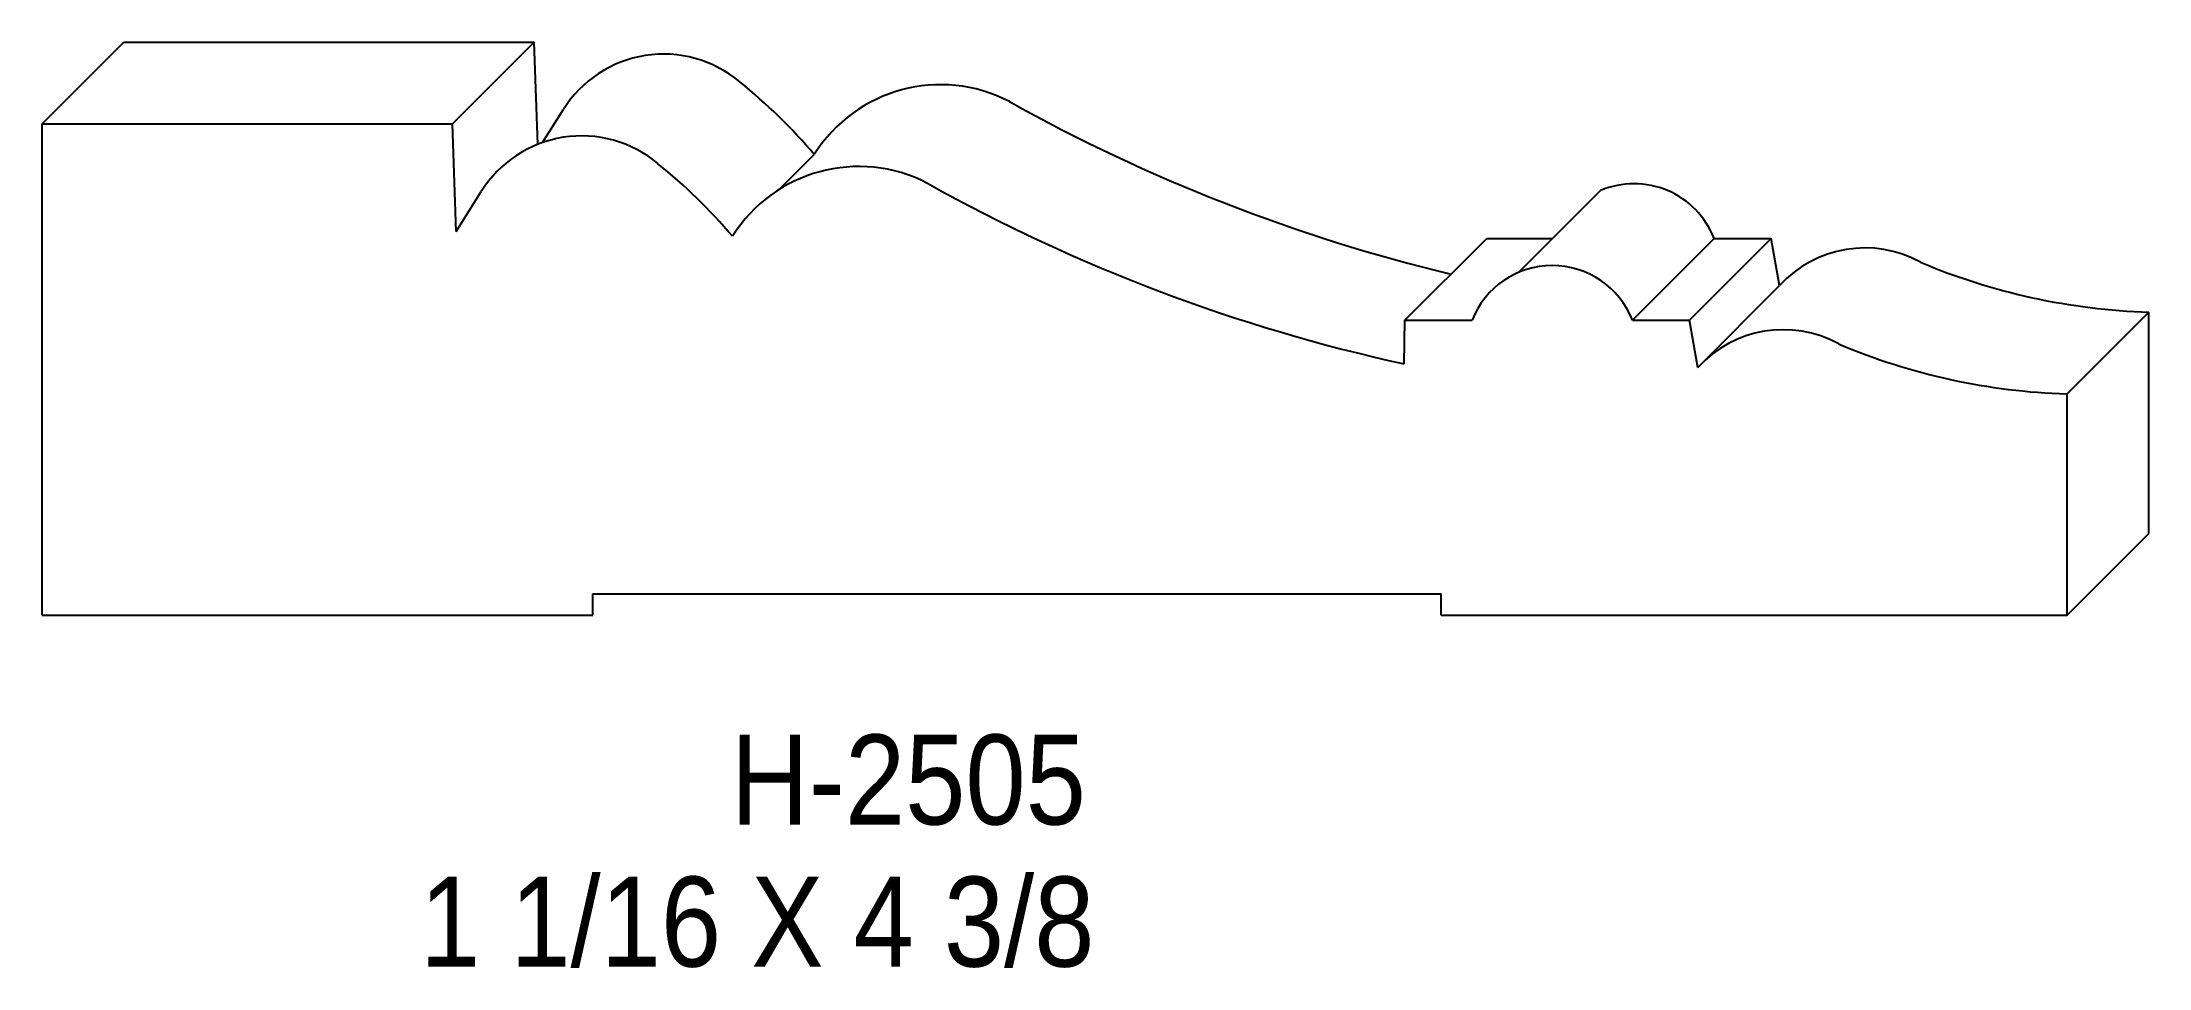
# Model space of a CAD drawing. Extents: x 65.56 to 70.12, y 151.61 to 153.61.
import ezdxf

# ---------------------------------------------------------------- set-up
doc = ezdxf.new("R2010")
doc.units = 0
doc.header["$LTSCALE"] = 5
doc.layers.add('PROFILE', color=7, linetype='CONTINUOUS')
doc.styles.add('TXT', font='TXT', dxfattribs={"height": 3.5})

msp = doc.modelspace()

# ---------------------------------------------------------------- linework, layer by layer
at = {"layer": 'PROFILE', "color": 1, "linetype": 'CONTINUOUS'}
for p, q in [((65.5649, 153.4322), (65.7416, 153.6089)), ((65.7416, 153.6089), (66.628, 153.6089)), ((66.4513, 153.4322), (66.628, 153.6089)), ((66.6357, 153.3881), (66.628, 153.6089)), ((66.646, 153.392), (66.6902, 153.4628)), ((65.5649, 153.4322), (66.4513, 153.4322)), ((65.5649, 152.3705), (65.5649, 153.4322)), ((66.4594, 153.1995), (66.4513, 153.4322)), ((67.1576, 153.2909), (67.2328, 153.3661)), ((66.4594, 153.1995), (66.5135, 153.2861)), ((68.7544, 153.1115), (68.9311, 153.2882)), ((68.5087, 153.008), (68.6854, 153.1847)), ((68.6854, 153.1847), (68.8276, 153.1847)), ((68.9998, 153.008), (69.1766, 153.1847)), ((69.1232, 153.008), (69.2999, 153.1847)), ((69.1766, 153.1847), (69.2999, 153.1847)), ((69.3179, 153.0827), (69.2999, 153.1847)), ((69.1412, 152.906), (69.3179, 153.0827)), ((68.5071, 152.9137), (68.5087, 153.008)), ((68.5087, 153.008), (68.6535, 153.008)), ((68.9998, 153.008), (69.1232, 153.008)), ((69.1412, 152.906), (69.1232, 153.008)), ((69.9388, 152.8488), (70.1155, 153.0255)), ((70.1155, 152.5472), (70.1155, 153.0255)), ((69.9388, 152.3705), (69.9388, 152.8488)), ((69.9388, 152.3705), (70.1155, 152.5472)), ((66.7543, 152.3705), (66.7543, 152.4168)), ((66.7543, 152.4168), (68.5869, 152.4168)), ((68.5869, 152.3705), (68.5869, 152.4168)), ((65.5649, 152.3705), (66.7543, 152.3705)), ((68.5869, 152.3705), (69.9388, 152.3705))]:
    msp.add_line(p, q, dxfattribs=at)
for centre, major_axis, start_param, end_param in [((66.9072, 153.3272), (0.2558, 0), 0.871806, 2.583087), ((67.5055, 153.1949), (0, 0.322), -0.480241, 1.010284), ((66.3153, 152.5862), (0, 1.2041), -0.866276, -0.679249), ((69.4885, 156.7665), (0, 3.7633), -3.650697, -3.377661), ((66.7304, 153.1505), (0.2558, 0), 0.871806, 2.583087), ((67.3288, 153.0181), (0.322, 0), 1.090555, 2.58108), ((66.1386, 152.4094), (0, 1.2041), -0.866276, -0.679249), ((69.3118, 156.5898), (3.7633, 0), -2.0799, -1.7863), ((69.0034, 153.1169), (0.186, 0), 0.373356, 1.969943), ((69.5024, 152.9142), (0, 0.2499), -0.500131, 0.830521), ((70.1568, 154.3958), (0, 1.3709), -3.542165, -3.171705), ((68.8267, 152.9401), (0, 0.186), -1.197441, 1.197441), ((69.3257, 152.7375), (0, 0.2499), -0.500131, 0.830521), ((69.98, 154.2191), (0, 1.3709), -3.542165, -3.171705)]:
    msp.add_ellipse(centre, major_axis=major_axis, ratio=1, start_param=start_param, end_param=end_param, dxfattribs=at)

# ---------------------------------------------------------------- texts
at = {"layer": 'PROFILE', "color": 1, "linetype": 'CONTINUOUS', "style": 'TXT', "width": 0.9}
for s, height, p in [('H-2505', 0.19439, (67.0522, 151.9182)), ('1 1/16 X 4 3/8', 0.194395, (66.3811, 151.6112))]:
    msp.add_text(s, height=height, dxfattribs=at).set_placement(p)

doc.saveas('drawing.dxf')
